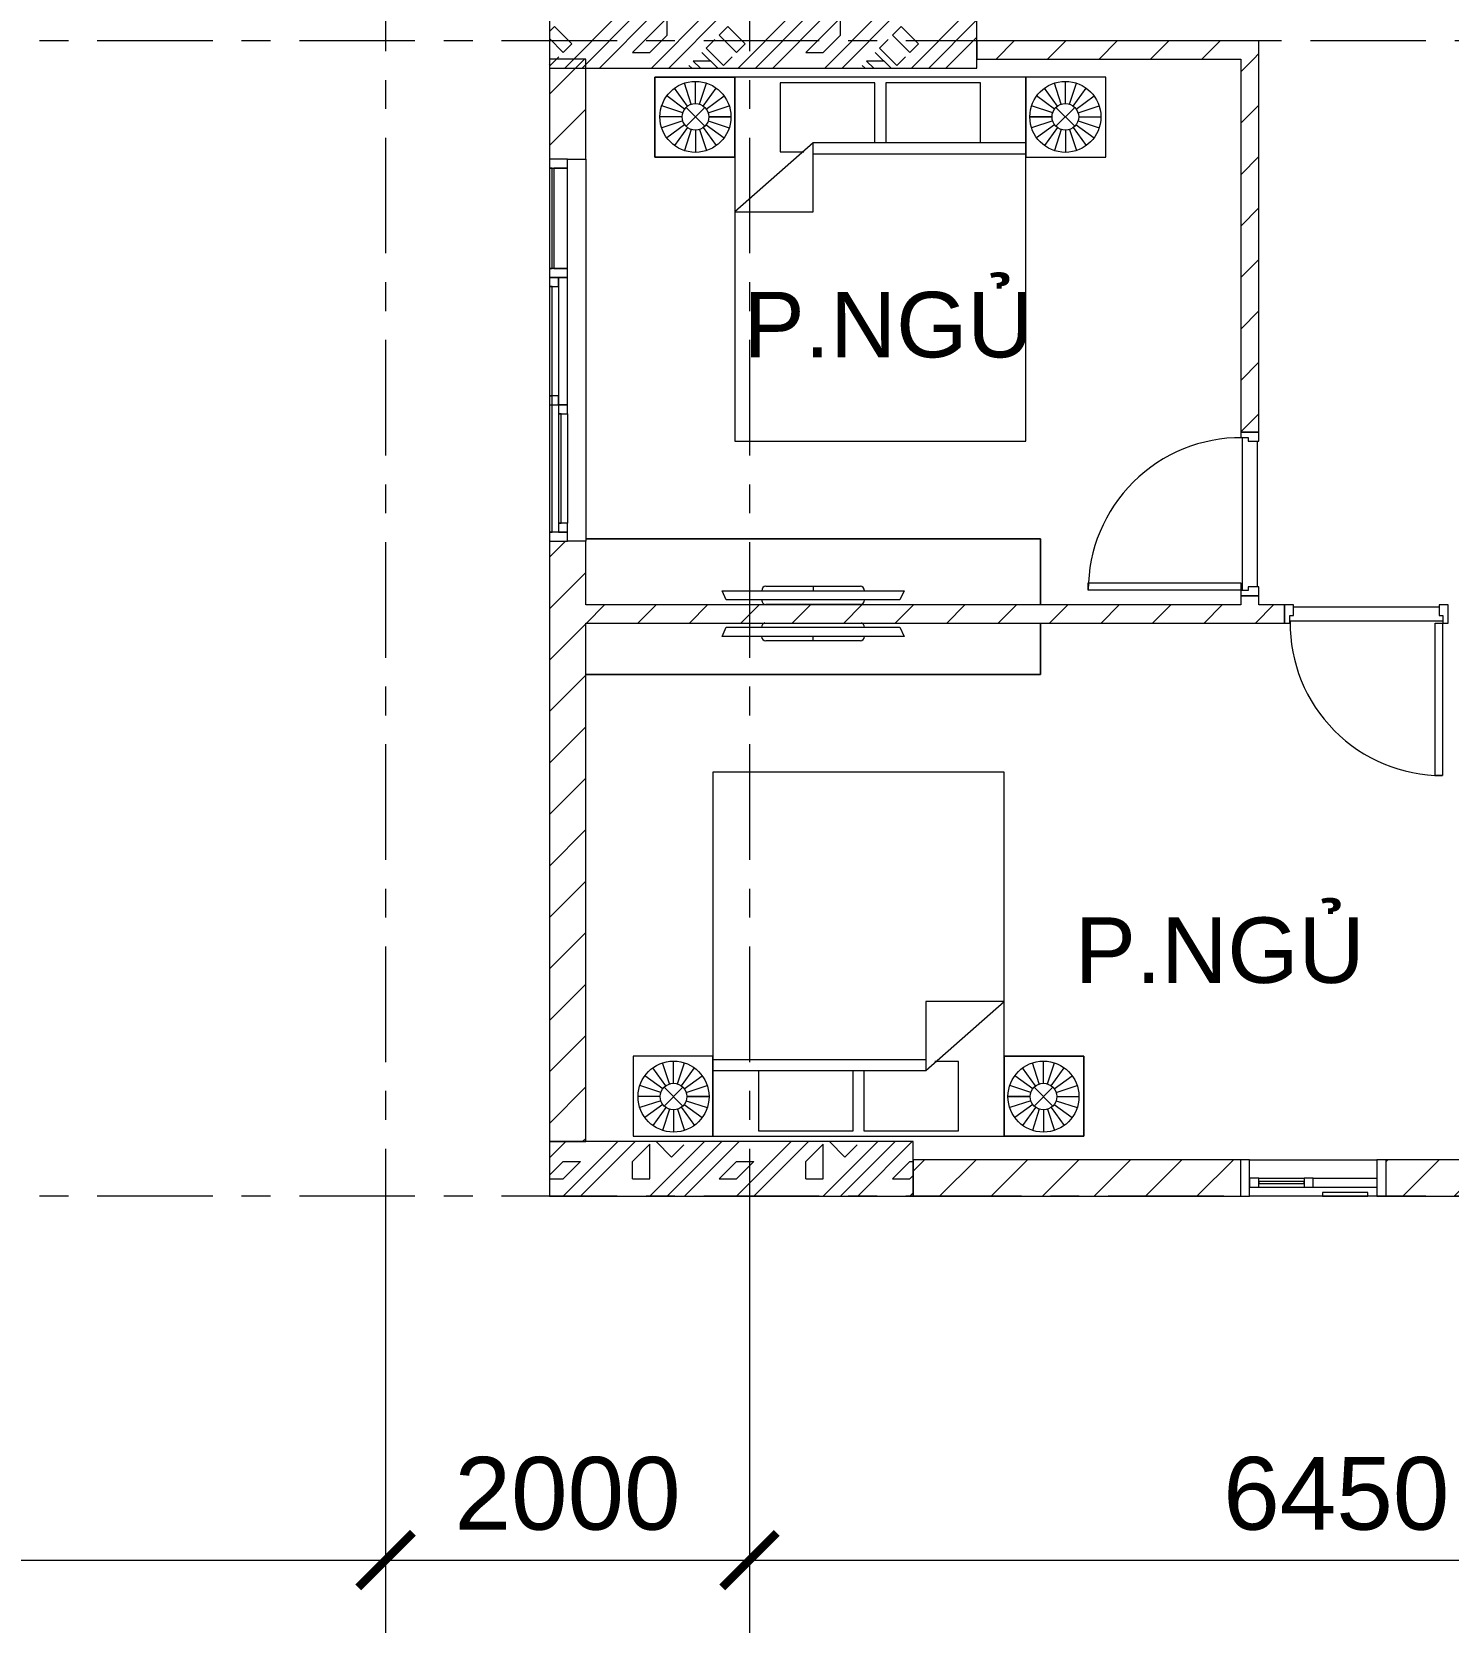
# Model space of a CAD drawing. Header units: millimetres. Extents: x -20144 to 104140, y -11426 to 48263.
# Drawn here: x -2444 to 5341, y -2341 to 6400 of the extents above; entities that cross this region are included whole.
import ezdxf

# ---------------------------------------------------------------- set-up
doc = ezdxf.new("R2010")
doc.units = ezdxf.units.MM
doc.linetypes.add('Grid Line', pattern=[22.225, 12.7, -3.175, 3.175, -3.175])
for name, color, linetype, lineweight in [('CHU', 181, 'Continuous', 5), ('CUA', 31, 'Continuous', 9), ('DIM', 1, 'Continuous', 5), ('HATCH-TUONG', 152, 'Continuous', 9), ('NET CAT', 3, 'Continuous', 5), ('NET-CAT', 3, 'Continuous', 9), ('NET-THAY', 2, 'Continuous', 15), ('THIET BI', 44, 'Continuous', 5), ('TRUC', 225, 'Continuous', 5)]:
    doc.layers.add(name, color=color, linetype=linetype, lineweight=lineweight)
doc.styles.add('Arial_2', font='arial_1.ttf', dxfattribs={"height": 360})
doc.styles.add('TA1', font='arial_1.ttf')
doc.dimstyles.new('D_200_KTx2', dxfattribs={"dimtxt": 400, "dimasz": 300, "dimexe": 300, "dimexo": 300, "dimgap": 160, "dimtad": 1, "dimdec": 0, "dimzin": 9, "dimtxsty": 'TA1', "dimblk": 'ARCHTICK', "dimcen": 1, "dimdle": 300, "dimclrd": 256, "dimclre": 256, "dimclrt": 7, "dimadec": 0, "dimazin": 0, "dimtfac": 1, "dimtdec": 0, "dimtix": 1, "dimtmove": 1, "dimatfit": 3, "dimldrblk": 'ARCHTICK', "dimfxl": 0, "dimtolj": 1, "dimtzin": 0, "dimlwd": -1, "dimlwe": -1, "dimarcsym": 0})
pattern_1 = [(45, (95.25, 0), (-476.246, 476.246), []), (45, (190.5, 0), (-476.246, 476.246), []), (45, (0, 0), (-476.246, 476.246), []), (45, (476.25, 0), (-476.246, 476.246), []), (45, (571.5, 0), (-476.246, 476.246), []), (0, (381, 95.25), (0, 952.5), [95.25, -857.25]), (0, (476.25, 190.5), (0, 952.5), [95.25, -857.25]), (45, (381, 95.25), (0, 952.49), [134.68, -1212.34]), (45, (476.25, 95.25), (0, 952.49), [134.68, -1212.34]), (0, (381, 95.25), (0, 952.5), [95.25, -857.25]), (90, (-95.25, 95.25), (-952.5, 6e-14), [95.25, -857.25]), (90, (0, 95.25), (-952.5, 6e-14), [190.5, -762]), (45, (-95.25, 190.5), (0, 952.49), [134.68, -1212.34]), (90, (762, 381), (-952.5, 6e-14), [95.25, -857.25]), (0, (666.75, 381), (0, 952.5), [95.25, -857.25]), (45, (666.75, 381), (0, 952.49), [134.68, -1212.34]), (0, (857.25, 95.25), (0, 952.5), [95.25, -857.25]), (0, (857.25, 571.5), (0, 952.5), [95.25, -857.25]), (90, (1047.75, 666.75), (-952.5, 6e-14), [95.25, -857.25]), (45, (857.25, 571.5), (0, 952.49), [269.37, -1077.66]), (45, (952.5, 571.5), (0, 952.49), [134.68, -1212.34]), (45, (1143, 762), (0, 952.49), [134.68, -1212.34]), (0, (1143, 857.25), (0, 952.5), [95.25, -857.25]), (90, (1143, 762), (-952.5, 6e-14), [95.25, -857.25]), (0, (476.25, 762), (0, 952.5), [95.25, -857.25]), (0, (666.75, 857.25), (0, 952.5), [95.25, -857.25]), (90, (571.5, 762), (-952.5, 6e-14), [95.25, -857.25]), (90, (666.75, 762), (-952.5, 6e-14), [95.25, -857.25]), (45, (476.25, 762), (0, 952.49), [134.68, -1212.34]), (45, (666.75, 762), (0, 952.49), [134.68, -1212.34]), (135, (119, 214.8), (-952.49, 6e-14), [134.68, -1212.34]), (135, (238.1, 333.4), (-952.49, 6e-14), [134.68, -1212.34]), (135, (309.56, 404.8), (-952.49, 6e-14), [134.68, -1212.34]), (135, (333.4, 428.6), (-952.49, 6e-14), [134.68, -1212.34]), (135, (381, 476.25), (-952.49, 6e-14), [134.68, -1212.34]), (135, (404.8, 500.06), (-952.49, 6e-14), [134.68, -1212.34]), (135, (476.25, 571.5), (-952.49, 6e-14), [134.68, -1212.34]), (135, (523.9, 619.1), (-952.49, 6e-14), [134.68, -1212.34]), (45, (119, 214.8), (0, 952.49), [95.25, -1251.78]), (45, (238.1, 333.4), (0, 952.49), [67.36, -1279.66]), (45, (404.8, 500.06), (0, 952.49), [67.36, -1279.66]), (45, (309.56, 595.3), (0, 952.49), [67.36, -1279.66]), (45, (476.25, 571.5), (0, 952.49), [67.36, -1279.66]), (45, (381, 666.75), (0, 952.49), [67.36, -1279.66]), (0, (24.2, 309.5), (0, 952.5), [190.04, -762.46]), (0, (238.1, 523.9), (0, 952.5), [95.25, -857.25])]
pattern_2 = [(45, (0, 0), (-141.4214, 141.4214), [])]

# ---------------------------------------------------------------- blocks, each defined once
blk = doc.blocks.new('X-GIUONG - X-GIUONG 1-V29-MẶT BẰNG TẦNG 4')
at = {"layer": 'THIET BI'}
for p, q in [((-800, 0), (-1239, 0)), ((-1239, 0), (-1239, -439)), ((-1239, 0), (-800, 0)), ((-1239, -439), (-1239, 0)), ((-1059.6, -158.2), (-1131.2, -59.5)), ((-1039.2, -147.8), (-1076.9, -31.8)), ((-1016.6, -144.2), (-1016.6, -22.2)), ((-993.9, -147.8), (-956.3, -31.8)), ((-973.5, -158.2), (-901.9, -59.5)), ((-800, -439), (-800, 0)), ((800, 0), (-800, 0)), ((-800, 0), (-800, -2000)), ((800, 0), (-800, 0)), ((-800, 0), (-800, -439)), ((-800, 0), (-800, -2000)), ((-550, -30), (-550, -410)), ((-30, -30), (-550, -30)), ((-30, -360), (-30, -30)), ((30, -30), (30, -360)), ((550, -30), (30, -30)), ((550, -360), (550, -30)), ((1239, 0), (800, 0)), ((800, 0), (800, -439)), ((800, -2000), (800, 0)), ((1239, 0), (800, 0)), ((800, 0), (800, -439)), ((800, -2000), (800, 0)), ((973.5, -158.2), (901.9, -59.5)), ((993.9, -147.8), (956.3, -31.8)), ((1016.6, -144.2), (1016.6, -22.2)), ((1039.2, -147.8), (1076.9, -31.8)), ((1059.6, -158.2), (1131.2, -59.5)), ((1239, -439), (1239, 0)), ((1239, -439), (1239, 0)), ((-1086.1, -194.8), (-1202.1, -157.1)), ((-1075.8, -174.4), (-1174.4, -102.7)), ((-1068.3, -269.1), (-964.8, -165.6)), ((-1068.3, -165.6), (-964.8, -269.1)), ((-957.4, -174.4), (-858.7, -102.7)), ((-947, -194.8), (-831, -157.1)), ((947, -194.8), (831, -157.1)), ((957.4, -174.4), (858.7, -102.7)), ((1068.3, -269.1), (964.8, -165.6)), ((1068.3, -165.6), (964.8, -269.1)), ((1075.8, -174.4), (1174.4, -102.7)), ((1086.1, -194.8), (1202.1, -157.1)), ((-1089.7, -217.4), (-1211.7, -217.4)), ((-1086.1, -240), (-1202.1, -277.7)), ((-1075.8, -260.4), (-1174.4, -332.1)), ((-957.4, -260.4), (-858.7, -332.1)), ((-947, -240), (-831, -277.7)), ((-943.4, -217.4), (-821.4, -217.4)), ((-821.4, -217.4), (-943.4, -217.4)), ((943.4, -217.4), (821.4, -217.4)), ((821.4, -217.4), (943.4, -217.4)), ((947, -240), (831, -277.7)), ((957.4, -260.4), (858.7, -332.1)), ((1075.8, -260.4), (1174.4, -332.1)), ((1086.1, -240), (1202.1, -277.7)), ((1089.7, -217.4), (1211.7, -217.4)), ((-1059.6, -276.6), (-1131.2, -375.2)), ((-1039.2, -287), (-1076.9, -402.9)), ((-1016.6, -290.5), (-1016.6, -412.5)), ((-993.9, -287), (-956.3, -402.9)), ((-973.5, -276.6), (-901.9, -375.2)), ((973.5, -276.6), (901.9, -375.2)), ((993.9, -287), (956.3, -402.9)), ((1016.6, -290.5), (1016.6, -412.5)), ((1039.2, -287), (1076.9, -402.9)), ((1059.6, -276.6), (1131.2, -375.2)), ((-370, -360), (-800, -740)), ((-550, -410), (-420, -410)), ((-370, -740), (-370, -360)), ((800, -360), (-370, -360)), ((-370, -420), (800, -420)), ((-1239, -439), (-800, -439)), ((-800, -439), (-1239, -439)), ((800, -439), (1239, -439)), ((800, -439), (1239, -439)), ((-800, -740), (-370, -740)), ((-800, -2000), (800, -2000)), ((-800, -2000), (800, -2000))]:
    blk.add_line(p, q, dxfattribs=at)
for centre, radius in [((-1016.6, -217.4), 195.1), ((1016.6, -217.4), 195.1), ((-1016.6, -217.4), 73.2), ((1016.6, -217.4), 73.2)]:
    blk.add_circle(centre, radius, dxfattribs=at)
blk = doc.blocks.new('CUA PHONG NGU - Type 1-932892-MẶT BẰNG TẦNG 4')
at = {"layer": 'CUA'}
for p, q in [((-317.5, 890.3), (-277.5, 890.3)), ((-317.5, 52.3), (-317.5, 890.3)), ((-277.5, 890.3), (-277.5, 52.3)), ((-277.5, 52.3), (-317.5, 52.3))]:
    blk.add_line(p, q, dxfattribs=at)
at = {"layer": 'CUA', "lineweight": 5}
for p, q in [((-318.5, 52.3), (-348.5, 52.3)), ((-348.5, 52.3), (-348.5, -47.7)), ((-318.5, 11.3), (-318.5, 52.3)), ((-298.5, 11.3), (-318.5, 11.3)), ((-298.5, -47.7), (-298.5, 11.3)), ((521.5, 11.3), (501.5, 11.3)), ((501.5, 11.3), (501.5, -47.7)), ((551.5, 52.3), (521.5, 52.3)), ((521.5, 52.3), (521.5, 11.3)), ((551.5, -47.7), (551.5, 52.3)), ((-348.5, -47.7), (-298.5, -47.7)), ((501.5, -47.7), (551.5, -47.7))]:
    blk.add_line(p, q, dxfattribs=at)
blk.add_arc((-317.5, 52.3), 838, 359.5, 90, dxfattribs=at)
blk = doc.blocks.new('X-PHONG NGU 1 - X-PHONG NGU 2_Recovery_-702554-MẶT BẰNG TẦNG 4')
at = {"layer": 'CUA'}
for p, q in [((-350, 100), (-400, 100)), ((-400, 100), (-400, -100)), ((-350, -50), (-350, 100)), ((-350, 100), (350, 100)), ((400, 100), (350, 100)), ((350, 100), (350, -50)), ((400, -100), (400, 100)), ((-300, 0), (-350, 0)), ((-350, 0), (-350, -50)), ((-300, -50), (-300, 0)), ((-300, 0), (-50, 0)), ((-300, 0), (-50, 0)), ((0, 0), (-50, 0)), ((-50, 0), (-50, -50)), ((0, -50), (0, 0)), ((0, 0), (350, 0)), ((-350, -50), (350, -50)), ((-350, -100), (-350, -50)), ((-50, -20), (-300, -20)), ((-300, -20), (-300, -30)), ((-300, -30), (-50, -30)), ((-50, -30), (-50, -20)), ((300, -80), (50, -80)), ((50, -80), (50, -100)), ((300, -100), (300, -80)), ((350, -50), (350, -100)), ((-400, -100), (-350, -100)), ((50, -100), (-350, -100)), ((50, -100), (300, -100)), ((350, -100), (300, -100)), ((350, -100), (400, -100))]:
    blk.add_line(p, q, dxfattribs=at)
blk = doc.blocks.new('X-PHONG NGU 2 - X-PHONG NGU 2_Recovery_-932889-MẶT BẰNG TẦNG 4')
at = {"layer": 'CUA'}
for p, q in [((-1000, 0), (-1050, 0)), ((-1050, 0), (-1050, -100)), ((-450, 0), (-1000, 0)), ((-1000, 0), (-1000, -75)), ((-1000, -100), (-1000, 0)), ((-450, -75), (-450, 0)), ((-400, 0), (-450, 0)), ((-450, 0), (-450, -100)), ((300, 0), (-400, 0)), ((-400, 0), (-400, -50)), ((-400, -100), (-400, 0)), ((300, -50), (300, 0)), ((350, 0), (300, 0)), ((300, 0), (300, -50)), ((350, -50), (350, 0)), ((350, 0), (950, 0)), ((1000, 0), (950, 0)), ((950, 0), (950, -50)), ((1050, 0), (1000, 0)), ((1000, 0), (1000, -100)), ((1000, -50), (1000, 0)), ((1050, -100), (1050, 0)), ((-1000, -75), (-450, -75)), ((-450, -85), (-1000, -85)), ((-1000, -85), (-1000, -100)), ((-450, -100), (-450, -85)), ((-400, -50), (300, -50)), ((-350, -50), (-400, -50)), ((-400, -50), (-400, -100)), ((-350, -100), (-350, -50)), ((250, -85), (-350, -85)), ((-350, -85), (-350, -100)), ((300, -50), (250, -50)), ((250, -50), (250, -100)), ((1000, -85), (250, -85)), ((250, -85), (250, -100)), ((250, -100), (250, -85)), ((300, -50), (350, -50)), ((300, -100), (300, -50)), ((950, -35), (350, -35)), ((350, -35), (350, -50)), ((350, -50), (950, -50)), ((950, -50), (950, -35)), ((950, -50), (1000, -50)), ((1000, -100), (1000, -85)), ((-1050, -100), (-1000, -100)), ((-1000, -100), (-450, -100)), ((-450, -100), (-400, -100)), ((-400, -100), (-350, -100)), ((-350, -100), (250, -100)), ((250, -100), (1000, -100)), ((250, -100), (300, -100)), ((1000, -100), (1050, -100))]:
    blk.add_line(p, q, dxfattribs=at)
blk = doc.blocks.new('X-TV - X-TV 4-934713-MẶT BẰNG TẦNG 4')
at = {"layer": 'THIET BI'}
for p, q in [((2499, 361), (0, 361)), ((0, 361), (2499, 361)), ((2499, 0), (2499, 361)), ((2499, 361), (2499, 0)), ((989.5, 100), (1509.5, 100)), ((1249.5, 100), (1249.5, 75)), ((749.5, 75), (1749.5, 75)), ((772, 25), (749.5, 75)), ((1727, 25), (772, 25)), ((1749.5, 75), (1727, 25)), ((0, 0), (2499, 0)), ((1509.5, 0), (989.5, 0))]:
    blk.add_line(p, q, dxfattribs=at)
for centre, start_param, end_param in [((989.5, 75), 0, 1.570796), ((1509.5, 75), 4.712389, 6.283185), ((989.5, 25), 1.570796, 3.141593), ((1509.5, 25), 3.141593, 4.712389)]:
    blk.add_ellipse(centre, major_axis=(0, 25), ratio=0.9, start_param=start_param, end_param=end_param, dxfattribs=at)
blk = doc.blocks.new('X-TV - X-TV 4-934714-MẶT BẰNG TẦNG 4')
at = {"layer": 'THIET BI'}
for p, q in [((2499.4, 285.6), (0, 285.6)), ((0, 285.6), (0, 2.3)), ((0, 285.6), (2499.4, 285.6)), ((0, 2.3), (0, 285.6)), ((990.2, 100), (1510.2, 100)), ((1250.2, 100), (1250.2, 75)), ((750.2, 75), (1750.2, 75)), ((772.7, 25), (750.2, 75)), ((1727.7, 25), (772.7, 25)), ((1750.2, 75), (1727.7, 25))]:
    blk.add_line(p, q, dxfattribs=at)
for centre, start_param, end_param in [((990.2, 75), 0, 1.570796), ((1510.2, 75), 4.712389, 6.283185), ((990.2, 25), 1.570796, 2.896929), ((1510.2, 25), 3.386256, 4.712389)]:
    blk.add_ellipse(centre, major_axis=(0, 25), ratio=0.9, start_param=start_param, end_param=end_param, dxfattribs=at)
blk = doc.blocks.new('_ARCHTICK')
at = {"color": 0, "linetype": 'ByBlock', "const_width": 0.15}
blk.add_lwpolyline([(-0.5, -0.5), (0.5, 0.5)], dxfattribs=at)
blk = doc.blocks.new('*D315')
at = {"layer": 'Defpoints', "color": 0, "transparency": 16777216}
for p in [(-6349.5, -0.1), (-499.5, -0.1), (-499.5, -2000.1)]:
    blk.add_point(p, dxfattribs=at)
at = {"layer": 'DIM', "transparency": 16777216}
for p, q in [((-6349.5, -300.1), (-6349.5, -2300.1)), ((-499.5, -300.1), (-499.5, -2300.1)), ((-6649.5, -2000.1), (-199.5, -2000.1))]:
    blk.add_line(p, q, dxfattribs=at)
at = {"layer": 'DIM', "transparency": 16777216, "xscale": 300, "yscale": 300, "zscale": 300, "rotation": 180}
blk.add_blockref('_ARCHTICK', (-6349.5, -2000.1), dxfattribs=at)
at = {"layer": 'DIM', "transparency": 16777216, "xscale": 300, "yscale": 300, "zscale": 300}
blk.add_blockref('_ARCHTICK', (-499.5, -2000.1), dxfattribs=at)
at = {"layer": 'DIM', "color": 7, "transparency": 16777216, "insert": (-3424.5, -1635.8), "char_height": 400, "attachment_point": 5, "style": 'TA1'}
blk.add_mtext('\\A1;5850', dxfattribs=at)
blk = doc.blocks.new('*D316')
at = {"layer": 'Defpoints', "color": 0, "transparency": 16777216}
for p in [(-499.5, -0.1), (1500.5, -0.1), (1500.5, -2000.1)]:
    blk.add_point(p, dxfattribs=at)
at = {"layer": 'DIM', "transparency": 16777216}
for p, q in [((-499.5, -300.1), (-499.5, -2300.1)), ((1500.5, -300.1), (1500.5, -2300.1)), ((-799.5, -2000.1), (1800.5, -2000.1))]:
    blk.add_line(p, q, dxfattribs=at)
at = {"layer": 'DIM', "transparency": 16777216, "xscale": 300, "yscale": 300, "zscale": 300, "rotation": 180}
blk.add_blockref('_ARCHTICK', (-499.5, -2000.1), dxfattribs=at)
at = {"layer": 'DIM', "transparency": 16777216, "xscale": 300, "yscale": 300, "zscale": 300}
blk.add_blockref('_ARCHTICK', (1500.5, -2000.1), dxfattribs=at)
at = {"layer": 'DIM', "color": 7, "transparency": 16777216, "insert": (500.5, -1635.8), "char_height": 400, "attachment_point": 5, "style": 'TA1'}
blk.add_mtext('\\A1;2000', dxfattribs=at)
blk = doc.blocks.new('*D317')
at = {"layer": 'Defpoints', "color": 0, "transparency": 16777216}
for p in [(1500.5, -0.1), (7950.5, -0.1), (7950.5, -2000.1)]:
    blk.add_point(p, dxfattribs=at)
at = {"layer": 'DIM', "transparency": 16777216}
for p, q in [((1500.5, -300.1), (1500.5, -2300.1)), ((7950.5, -300.1), (7950.5, -2300.1)), ((1200.5, -2000.1), (8250.5, -2000.1))]:
    blk.add_line(p, q, dxfattribs=at)
at = {"layer": 'DIM', "transparency": 16777216, "xscale": 300, "yscale": 300, "zscale": 300, "rotation": 180}
blk.add_blockref('_ARCHTICK', (1500.5, -2000.1), dxfattribs=at)
at = {"layer": 'DIM', "transparency": 16777216, "xscale": 300, "yscale": 300, "zscale": 300}
blk.add_blockref('_ARCHTICK', (7950.5, -2000.1), dxfattribs=at)
at = {"layer": 'DIM', "color": 7, "transparency": 16777216, "insert": (4725.5, -1635.8), "char_height": 400, "attachment_point": 5, "style": 'TA1'}
blk.add_mtext('\\A1;6450', dxfattribs=at)

msp = doc.modelspace()

# ---------------------------------------------------------------- hatches: boundary and pattern name
at = {"layer": 'HATCH-TUONG', "lineweight": 5}
h = msp.add_hatch(dxfattribs=at)
h.set_pattern_fill('FP_6', color=256, style=0, pattern_type=2)
h.set_pattern_definition(pattern_2)
h.paths.add_polyline_path([(4300.5, 6249.9), (4300.5, 6349.9), (2750.5, 6349.9), (2750.5, 6249.9), (4200.5, 6249.9)], flags=0)
h = msp.add_hatch(dxfattribs=at)
h.set_pattern_fill('FP_6', color=256, style=0, pattern_type=2)
h.set_pattern_definition(pattern_2)
h.paths.add_polyline_path([(400.5, 299.9), (600.5, 299.9), (600.5, 3599.9), (400.5, 3599.9), (400.5, 2670.3)], flags=0)
h.paths.add_polyline_path([(500.5, 5699.9), (600.5, 5699.9), (600.5, 6249.9), (400.5, 6249.9), (400.5, 5699.9)], flags=0)
h = msp.add_hatch(dxfattribs=at)
h.set_pattern_fill('FP_6', color=256, style=0, pattern_type=2)
h.set_pattern_definition(pattern_2)
h.paths.add_polyline_path([(4200.5, 3249.9), (4300.5, 3249.9), (4300.5, 3299.9), (4200.5, 3299.9)], flags=0)
h.paths.add_polyline_path([(4300.5, 4199.9), (4300.5, 6249.9), (4200.5, 6249.9), (4200.5, 4199.9)], flags=0)
h = msp.add_hatch(dxfattribs=at)
h.set_pattern_fill('FP_6', color=256, style=0, pattern_type=2)
h.set_pattern_definition(pattern_2)
h.paths.add_polyline_path([(5340.5, 3149.9), (5400.5, 3149.9), (5400.5, 3249.9), (5340.5, 3249.9)], flags=0)
h.paths.add_polyline_path([(3201, 3149.9), (4440.5, 3149.9), (4440.5, 3249.9), (600.5, 3249.9), (600.5, 3149.9)], flags=0)
h = msp.add_hatch(dxfattribs=at)
h.set_pattern_fill('FP_6', color=256, style=0, pattern_type=2)
h.set_pattern_definition(pattern_2)
h.paths.add_polyline_path([(8907.3, -0.1), (9040.5, -0.1), (9040.5, 199.9), (8200.5, 199.9), (8200.5, -0.1)], flags=0)
h.paths.add_polyline_path([(4999.2, -0.1), (6100.5, -0.1), (6100.5, 199.9), (4999.2, 199.9)], flags=0)
h.paths.add_polyline_path([(4199.2, -0.1), (4199.2, 199.9), (2400.5, 199.9), (2400.5, -0.1), (3201, -0.1)], flags=0)
at = {"layer": 'NET CAT'}
h = msp.add_hatch(dxfattribs=at)
h.set_pattern_fill('FP_1', color=256, style=0, pattern_type=2)
h.set_pattern_definition(pattern_1)
h.paths.add_polyline_path([(1774.4, 6199.9), (2750.5, 6199.9), (2750.5, 6499.9), (400.5, 6499.9), (400.5, 6199.9), (463, 6199.9)], flags=0)
h = msp.add_hatch(dxfattribs=at)
h.set_pattern_fill('FP_1', color=256, style=0, pattern_type=2)
h.set_pattern_definition(pattern_1)
h.paths.add_polyline_path([(2400.5, -0.1), (2400.5, 299.9), (400.5, 299.9), (400.5, -0.1)], flags=0)

# ---------------------------------------------------------------- linework, layer by layer
at = {"layer": 'NET CAT', "lineweight": 13}
for p, q in [((400.5, 6499.9), (400.5, 6199.9)), ((2750.5, 6199.9), (2750.5, 6499.9)), ((400.5, 6199.9), (2750.5, 6199.9)), ((2400.5, 299.9), (400.5, 299.9)), ((400.5, 299.9), (400.5, -0.1)), ((2400.5, -0.1), (2400.5, 299.9)), ((400.5, -0.1), (2400.5, -0.1))]:
    msp.add_line(p, q, dxfattribs=at)
at = {"layer": 'NET-CAT', "lineweight": 15}
for p, q in [((4300.5, 6349.9), (2750.5, 6349.9)), ((2750.5, 6349.9), (2750.5, 6249.9)), ((4300.5, 6249.9), (4300.5, 6349.9)), ((600.5, 6249.9), (400.5, 6249.9)), ((400.5, 6249.9), (400.5, 5699.9)), ((600.5, 5699.9), (600.5, 6249.9)), ((2750.5, 6249.9), (4200.5, 6249.9)), ((4200.5, 6249.9), (4200.5, 4199.9)), ((4300.5, 4199.9), (4300.5, 6249.9)), ((500.5, 5699.9), (600.5, 5699.9)), ((4200.5, 4199.9), (4300.5, 4199.9)), ((400.5, 3599.9), (400.5, 299.9)), ((600.5, 3599.9), (500.5, 3599.9)), ((600.5, 3249.9), (600.5, 3599.9)), ((4200.5, 3249.9), (600.5, 3249.9)), ((4200.5, 3299.9), (4200.5, 3249.9)), ((4300.5, 3299.9), (4200.5, 3299.9)), ((4300.5, 3249.9), (4300.5, 3299.9)), ((4440.5, 3249.9), (4300.5, 3249.9)), ((4440.5, 3149.9), (4440.5, 3249.9)), ((600.5, 299.9), (600.5, 3149.9)), ((600.5, 3149.9), (4440.5, 3149.9)), ((400.5, 299.9), (600.5, 299.9)), ((4199.2, 199.9), (2400.5, 199.9)), ((2400.5, 199.9), (2400.5, -0.1)), ((5400.5, 199.9), (4999.2, 199.9)), ((2400.5, -0.1), (4199.2, -0.1)), ((4999.2, -0.1), (6100.5, -0.1))]:
    msp.add_line(p, q, dxfattribs=at)
at = {"layer": 'NET-THAY', "lineweight": 9}
for p, q in [((600.5, 5699.9), (600.5, 3599.9)), ((4210.5, 3329.9), (4210.5, 4169.9)), ((4290.5, 4149.9), (4290.5, 3349.9)), ((4490.5, 3239.9), (5290.5, 3239.9)), ((5310.5, 3159.9), (4470.5, 3159.9))]:
    msp.add_line(p, q, dxfattribs=at)
at = {"layer": 'TRUC', "linetype": 'Grid Line', "ltscale": 50}
for p, q in [((-499.5, 43599.9), (-499.5, -4500.1)), ((1500.5, 43599.9), (1500.5, -7167.6)), ((43000.5, 6349.9), (-12092.4, 6349.9)), ((43000.5, -0.1), (-12092.4, -0.1))]:
    msp.add_line(p, q, dxfattribs=at)

# ---------------------------------------------------------------- block references
at = {"color": 253, "lineweight": 9}
for name, p in [('X-GIUONG - X-GIUONG 1-V29-MẶT BẰNG TẦNG 4', (2219.9, 6149.9)), ('X-TV - X-TV 4-934713-MẶT BẰNG TẦNG 4', (600.5, 3252.2)), ('X-PHONG NGU 1 - X-PHONG NGU 2_Recovery_-702554-MẶT BẰNG TẦNG 4', (4599.2, 99.9))]:
    msp.add_blockref(name, p, dxfattribs=at)
for name, p, rotation in [('X-PHONG NGU 2 - X-PHONG NGU 2_Recovery_-932889-MẶT BẰNG TẦNG 4', (500.5, 4649.9), 270), ('CUA PHONG NGU - Type 1-932892-MẶT BẰNG TẦNG 4', (4252.8, 3648.5), 90), ('CUA PHONG NGU - Type 1-932892-MẶT BẰNG TẦNG 4', (4992, 3202.2), 180), ('X-TV - X-TV 4-934714-MẶT BẰNG TẦNG 4', (3099.9, 3152.2), 180), ('X-GIUONG - X-GIUONG 1-V29-MẶT BẰNG TẦNG 4', (2099.5, 330), 180)]:
    msp.add_blockref(name, p, dxfattribs=dict(at, rotation=rotation))

# ---------------------------------------------------------------- texts
at = {"layer": 'CHU', "color": 253, "char_height": 360, "width": 1589.74, "attachment_point": 1, "line_spacing_factor": 0.936439, "style": 'Arial_2'}
for insert in [(1468.3, 4970.6), (3288.6, 1532.3)]:
    msp.add_mtext('\\pt2540.0016,5079.9996,7620.0012,10159.9992,12700.0008,15239.9988,17780.0004,20319.9984,22860,25400.0016,27939.9996,30480.0012,33019.9992,35560.0008,38099.9988,40640.0004,43179.9984,45720,48260.0016,50799.9996,53340.0012,55879.9992,58420.0008,60959.9988,63500.0004,66039.9984,68580,71120.0016,73659.9996,76200.0012,78739.9992,81280.0008;P.NGỦ', dxfattribs=dict(at, insert=insert))

# ---------------------------------------------------------------- dimensions: what is measured, and where the dimension line sits
at = {"layer": 'DIM'}
for base, p1, p2, picture, middle in [((-499.5, -2000.1), (-6349.5, -0.1), (-499.5, -0.1), '*D315', (-3424.5, -1635.8)), ((1500.5, -2000.1), (-499.5, -0.1), (1500.5, -0.1), '*D316', (500.5, -1635.8)), ((7950.5, -2000.1), (1500.5, -0.1), (7950.5, -0.1), '*D317', (4725.5, -1635.8))]:
    dim = msp.add_linear_dim(base=base, p1=p1, p2=p2, dimstyle='D_200_KTx2', dxfattribs=at)
    dim.commit()
    dim.dimension.update_dxf_attribs({"geometry": picture, "text_midpoint": middle})

doc.saveas('drawing.dxf')
